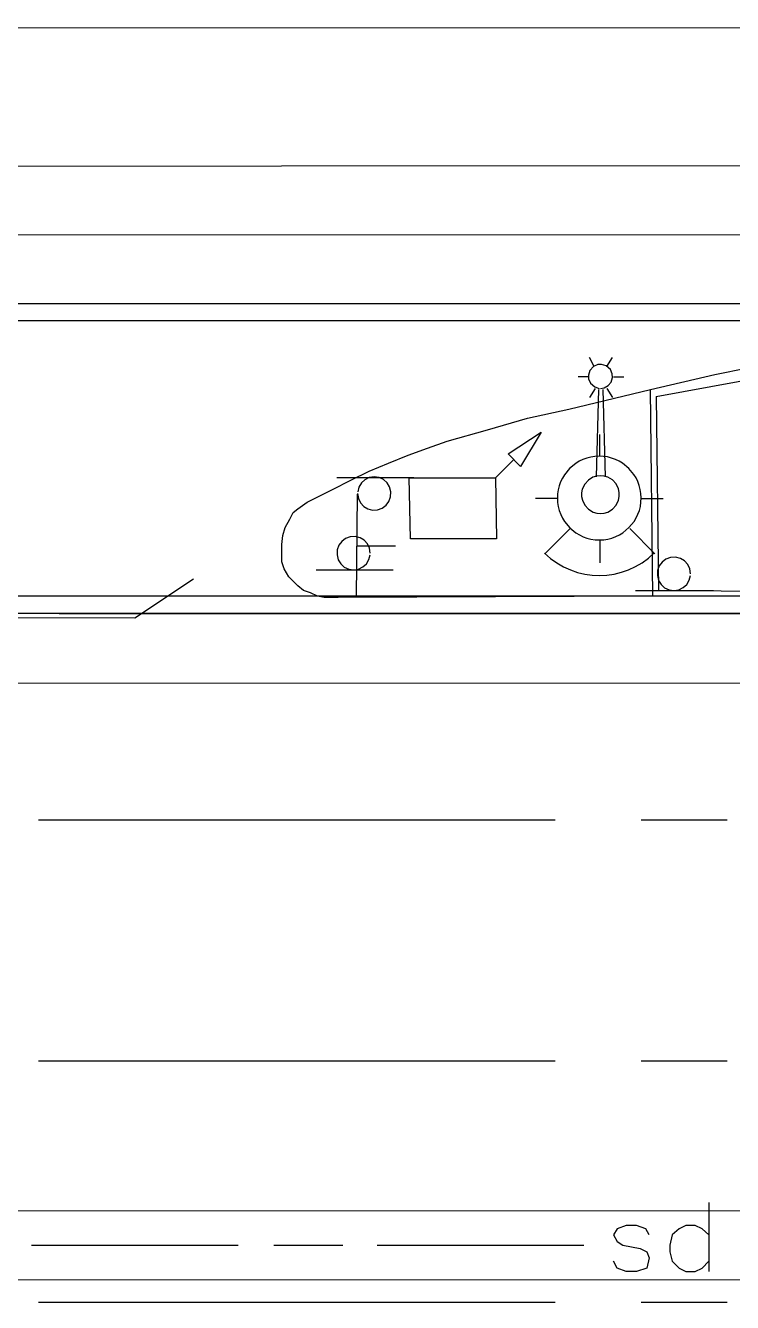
# Model space of a CAD drawing. Header units: feet. Extents: x 0 to 650, y -1 to 437.
# Drawn here: x 374.46 to 394.98, y 257.6 to 294.67 of the extents above; entities that cross this region are included whole.
import ezdxf

# ---------------------------------------------------------------- set-up
doc = ezdxf.new("R2010")
doc.units = ezdxf.units.FT
for name, color, linetype in [('DRENAJE_PLUVIAL', 3, 'CONTINUOUS'), ('EJE_VIA', 7, 'CONTINUOUS'), ('ELECTRICO', 1, 'CONTINUOUS'), ('ESTRUCTURAS', 7, 'CONTINUOUS'), ('METRO_RW', 140, 'CONTINUOUS'), ('TOPO', 8, 'CONTINUOUS')]:
    doc.layers.add(name, color=color, linetype=linetype)

msp = doc.modelspace()

# ---------------------------------------------------------------- linework, layer by layer
at = {"layer": 'DRENAJE_PLUVIAL'}
for p, q in [((259.333, 260.2), (531.467, 260.333)), ((394.3, 260.5), (394.3, 258.5)), ((374.633, 259.267), (380.633, 259.267)), ((381.667, 259.267), (383.667, 259.267)), ((384.667, 259.267), (390.667, 259.267)), ((259.333, 258.2), (531.467, 258.333))]:
    msp.add_line(p, q, dxfattribs=at)
for points in [[(392.567, 259.567), (392.467, 259.733), (392.2, 259.833), (391.9, 259.833), (391.633, 259.733), (391.533, 259.567), (391.633, 259.367), (391.8, 259.267), (392.3, 259.167), (392.5, 259.067), (392.567, 258.9), (392.5, 258.6), (392.2, 258.5), (391.9, 258.5), (391.633, 258.6), (391.533, 258.8)], [(394.3, 259.567), (394.1, 259.733), (393.9, 259.833), (393.633, 259.833), (393.433, 259.733), (393.233, 259.567), (393.167, 259.267), (393.167, 259.067), (393.233, 258.8), (393.433, 258.6), (393.633, 258.5), (393.9, 258.5), (394.1, 258.6), (394.3, 258.8)]]:
    msp.add_lwpolyline(points, dxfattribs=at)
at = {"layer": 'EJE_VIA'}
for p, q in [((411.233, 288.6), (355.833, 288.567)), ((373.167, 286.6), (411.233, 286.6)), ((373.167, 286.1), (411.233, 286.1)), ((385.733, 281.533), (383.5, 281.533)), ((384.067, 278.067), (384.1, 281.067)), ((384.067, 279.567), (385.2, 279.567)), ((382.9, 278.867), (385.133, 278.867)), ((411.233, 278.1), (373.167, 278.1)), ((392.167, 278.267), (394.433, 278.267)), ((411.233, 277.6), (373.167, 277.6)), ((375.433, 277.6), (411.233, 277.6)), ((352.833, 275.567), (411.233, 275.6)), ((352.833, 275.567), (411.233, 275.6)), ((389.833, 264.6), (374.833, 264.6)), ((394.833, 264.6), (392.333, 264.6))]:
    msp.add_line(p, q, dxfattribs=at)
for points in [[(411.233, 290.6), (352.533, 290.567), (347.833, 285.9), (347.833, 277.5), (350.033, 277.5)], [(384.1, 281.082), (384.122, 280.938), (384.183, 280.812), (384.277, 280.709), (384.396, 280.637), (384.535, 280.602), (384.682, 280.61), (384.815, 280.659), (384.926, 280.743), (385.009, 280.854), (385.057, 280.987), (385.064, 281.134), (385.028, 281.273), (384.955, 281.392), (384.852, 281.485), (384.726, 281.545), (384.582, 281.567), (384.438, 281.545), (384.312, 281.483), (384.209, 281.39), (384.137, 281.27), (384.102, 281.131)], [(384.467, 279.351), (384.445, 279.495), (384.383, 279.621), (384.29, 279.724), (384.17, 279.796), (384.031, 279.831), (383.885, 279.823), (383.752, 279.774), (383.641, 279.691), (383.558, 279.579), (383.51, 279.446), (383.503, 279.299), (383.539, 279.161), (383.611, 279.041), (383.714, 278.948), (383.841, 278.888), (383.985, 278.867), (384.128, 278.889), (384.255, 278.95), (384.357, 279.044), (384.429, 279.163), (384.464, 279.302)], [(393.767, 278.751), (393.745, 278.895), (393.683, 279.021), (393.59, 279.124), (393.47, 279.196), (393.331, 279.231), (393.185, 279.223), (393.052, 279.174), (392.941, 279.091), (392.858, 278.979), (392.81, 278.846), (392.803, 278.699), (392.839, 278.561), (392.911, 278.441), (393.014, 278.348), (393.141, 278.288), (393.285, 278.267), (393.428, 278.289), (393.555, 278.35), (393.657, 278.444), (393.729, 278.563), (393.764, 278.702)]]:
    msp.add_lwpolyline(points, dxfattribs=at)
at = {"layer": 'ELECTRICO'}
for p, q in [((390.967, 284.767), (390.833, 285.033)), ((391.333, 284.767), (391.5, 285.033)), ((390.8, 284.467), (390.5, 284.467)), ((391.533, 284.467), (391.833, 284.467)), ((391, 284.133), (390.833, 283.867)), ((391.033, 281.567), (391.1, 284.1)), ((391.3, 281.567), (391.233, 284.1)), ((391.333, 284.133), (391.5, 283.867))]:
    msp.add_line(p, q, dxfattribs=at)
for points in [[(391.151, 284.133), (391.255, 284.149), (391.373, 284.214), (391.458, 284.317), (391.498, 284.449), (391.493, 284.555), (391.44, 284.68), (391.316, 284.792), (391.185, 284.832), (391.078, 284.826), (390.953, 284.773), (390.842, 284.649), (390.802, 284.518), (390.807, 284.412), (390.86, 284.287), (390.984, 284.175), (391.115, 284.135)], [(391.152, 280.5), (391.262, 280.511), (391.366, 280.544), (391.501, 280.627), (391.607, 280.744), (391.676, 280.888), (391.697, 280.995), (391.697, 281.108), (391.675, 281.215), (391.605, 281.359), (391.499, 281.475), (391.363, 281.557), (391.259, 281.589), (391.148, 281.6), (391.038, 281.588), (390.934, 281.556), (390.799, 281.473), (390.693, 281.356), (390.624, 281.212), (390.603, 281.105), (390.603, 280.992), (390.625, 280.885), (390.695, 280.741), (390.801, 280.625), (390.937, 280.543), (391.041, 280.511), (391.152, 280.5)]]:
    msp.add_lwpolyline(points, dxfattribs=at)
at = {"layer": 'ESTRUCTURAS'}
for p, q in [((391.133, 282.167), (391.133, 282.8)), ((389.9, 280.933), (389.267, 280.933)), ((392.333, 280.933), (392.967, 280.933)), ((389.533, 279.333), (390.267, 280.067)), ((392.733, 279.333), (392, 280.067)), ((391.133, 279.733), (391.133, 279.067))]:
    msp.add_line(p, q, dxfattribs=at)
for points in [[(388.833, 281.867), (388.467, 282.233), (389.433, 282.867), (388.833, 281.867)], [(391.12, 279.733), (391.245, 279.74), (391.365, 279.759), (391.482, 279.789), (391.593, 279.83), (391.7, 279.882), (391.8, 279.943), (391.979, 280.092), (392.128, 280.273), (392.188, 280.373), (392.239, 280.48), (392.28, 280.592), (392.309, 280.708), (392.327, 280.829), (392.333, 280.954), (392.327, 281.078), (392.308, 281.199), (392.278, 281.315), (392.236, 281.427), (392.185, 281.533), (392.124, 281.633), (391.975, 281.813), (391.794, 281.961), (391.694, 282.021), (391.587, 282.072), (391.475, 282.113), (391.358, 282.143), (391.238, 282.161), (391.113, 282.167), (390.989, 282.16), (390.868, 282.141), (390.752, 282.111), (390.64, 282.07), (390.534, 282.018), (390.434, 281.957), (390.254, 281.808), (390.106, 281.627), (390.045, 281.527), (389.994, 281.42), (389.954, 281.308), (389.924, 281.192), (389.906, 281.071), (389.9, 280.946), (389.907, 280.822), (389.925, 280.701), (389.956, 280.585), (389.997, 280.473), (390.049, 280.367), (390.11, 280.267), (390.259, 280.087), (390.439, 279.939), (390.54, 279.879), (390.646, 279.828), (390.758, 279.787), (390.875, 279.757), (390.996, 279.739), (391.12, 279.733)], [(388.633, 282.067), (388.1, 281.533), (388.133, 279.767), (385.633, 279.767), (385.6, 281.533), (388.1, 281.533)], [(389.53, 279.354), (389.702, 279.2), (389.884, 279.067), (390.076, 278.954), (390.276, 278.862), (390.482, 278.791), (390.693, 278.74), (390.907, 278.71), (391.123, 278.7), (391.339, 278.711), (391.553, 278.742), (391.763, 278.795), (391.969, 278.867), (392.169, 278.96), (392.36, 279.074), (392.542, 279.209), (392.712, 279.364)]]:
    msp.add_lwpolyline(points, dxfattribs=at)
at = {"layer": 'METRO_RW'}
for p, q in [((531.467, 294.667), (332.8, 294.567)), ((389.833, 271.6), (374.833, 271.6)), ((394.833, 271.6), (392.333, 271.6)), ((389.833, 264.6), (374.833, 264.6)), ((394.833, 264.6), (392.333, 264.6)), ((389.833, 257.6), (374.833, 257.6)), ((394.833, 257.6), (392.333, 257.6))]:
    msp.add_line(p, q, dxfattribs=at)
at = {"layer": 'TOPO'}
msp.add_line((392.667, 278.1), (392.6, 284.1), dxfattribs=at)
for points in [[(392.767, 283.9), (397.533, 284.767), (402.333, 285.4), (406.7, 285.767), (411.067, 285.933)], [(422.167, 278.067), (392.667, 278.1), (383.533, 278.067), (383.333, 278.067), (383.133, 278.067), (382.933, 278.1), (382.733, 278.2), (382.533, 278.267), (382.367, 278.4), (382.233, 278.533), (382.1, 278.667), (381.967, 278.9), (381.9, 279.1), (381.9, 279.367), (381.9, 279.6), (381.933, 279.867), (382, 280.1), (382.133, 280.333), (382.233, 280.533), (382.367, 280.633), (382.633, 280.833), (382.767, 280.9), (383.367, 281.2), (383.9, 281.467), (384.433, 281.733), (385, 281.967), (385.567, 282.2), (386.133, 282.4), (386.7, 282.6), (387.867, 282.933), (389.033, 283.267), (390.233, 283.533), (392.6, 284.1), (394.467, 284.533), (395.433, 284.733)], [(392.767, 283.9), (392.833, 278.267), (411.033, 278.167), (446.833, 278.233)], [(379.333, 278.6), (377.633, 277.467), (335.867, 277.5)]]:
    msp.add_lwpolyline(points, dxfattribs=at)

doc.saveas('drawing.dxf')
